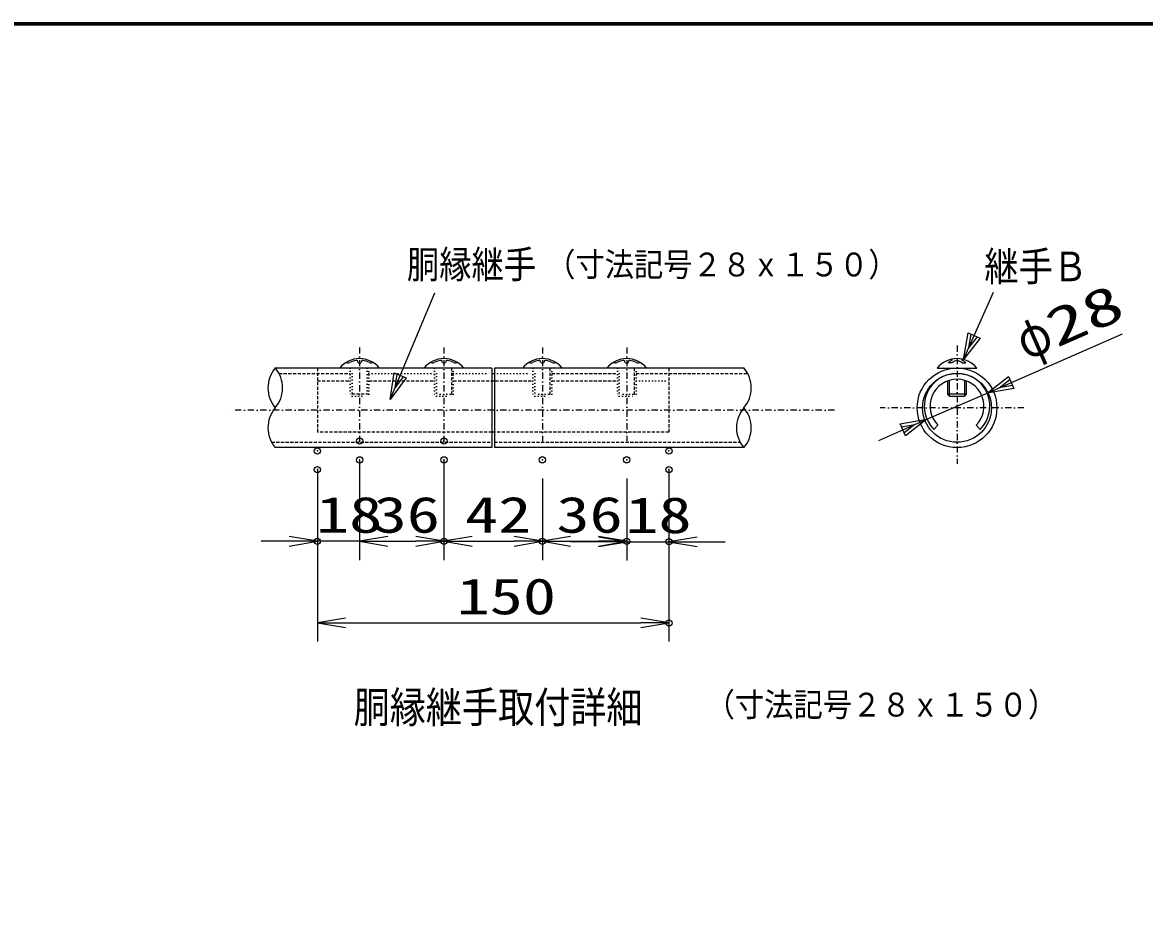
# Model space of a CAD drawing. Units: millimetres, scale not verified. Extents: x -4425 to 4425, y -3150 to 3150.
# Drawn here: x 901 to 2697, y 1500 to 2925 of the extents above; entities that cross this region are included whole.
import ezdxf
from ezdxf.enums import TextEntityAlignment as Align

# ---------------------------------------------------------------- set-up
doc = ezdxf.new("R2010")
doc.units = ezdxf.units.MM
doc.header["$LTSCALE"] = 20
doc.header["$PDMODE"] = 32
doc.header["$PDSIZE"] = 10
for name, pattern in [('USER1', [1.01, 0.5, -0.25, 0.01, -0.25]), ('USER2', [0.26, 0.01, -0.25]), ('USER3', [0.375, 0.25, -0.125])]:
    doc.linetypes.add(name, pattern=pattern)
for name, color, linetype, lineweight in [('0-0_1', 7, 'Continuous', 25), ('0-1_0', 7, 'Continuous', 25), ('0-3_EXTCNT-L', 4, 'Continuous', 25), ('0-5_WAKU', 7, 'Continuous', 25)]:
    doc.layers.add(name, color=color, linetype=linetype, lineweight=lineweight)
doc.layers.add('0-2_DEFPOINTS', color=7, linetype='Continuous')
doc.styles.add('ＭＳ ゴシック', font='')
doc.styles.get('ＭＳ ゴシック').set_extended_font_data('MS Gothic')

# ---------------------------------------------------------------- blocks, each defined once
blk = doc.blocks.new('DARROWS')
at = {"layer": '0-1_0', "color": 2}
blk.add_line((0, 0), (-19.982, 0), dxfattribs=at)
blk.add_lwpolyline([(-20, -3.333), (0, 0), (-20, 3.333)], dxfattribs=at)

msp = doc.modelspace()

# ---------------------------------------------------------------- linework, layer by layer
at = {"layer": '0-0_1', "color": 4}
for p, q in [((1489.71, 2321.39), (1561.33, 2492.15)), ((2407.47, 2385.67), (2455.75, 2493.63)), ((2407.47, 2385.67), (2415.03, 2428.3)), ((2416.04, 2404.84), (2419.82, 2426.16)), ((2445.21, 2331.91), (2662.01, 2426.75)), ((2429.41, 2421.87), (2416.04, 2404.84)), ((2385.12, 2370.85), (2385.12, 2371.99)), ((2409.12, 2371.99), (2409.12, 2370.85)), ((1489.71, 2321.39), (1496.27, 2364.18)), ((1515.64, 2356.06), (1489.71, 2321.39)), ((1496.27, 2364.18), (1515.64, 2356.06)), ((1497.83, 2340.75), (1501.11, 2362.15)), ((1510.8, 2358.09), (1497.83, 2340.75)), ((2445.21, 2331.91), (2479.48, 2358.36)), ((2464.45, 2340.32), (2481.59, 2353.55)), ((2479.48, 2358.36), (2487.9, 2339.12)), ((2385.12, 2326.99), (2385.12, 2352.29)), ((2409.12, 2352.29), (2409.12, 2326.99)), ((2487.9, 2339.12), (2445.21, 2331.91)), ((2485.8, 2343.93), (2464.45, 2340.32)), ((2349.02, 2289.82), (2445.21, 2331.91)), ((2272.06, 2256.16), (2349.02, 2289.82)), ((2314.75, 2263.37), (2306.33, 2282.61)), ((2308.43, 2277.8), (2329.78, 2281.41)), ((2329.78, 2281.41), (2312.64, 2268.18))]:
    msp.add_line(p, q, dxfattribs=at)
at = {"layer": '0-0_1', "color": 4, "linetype": 'USER1'}
for p, q in [((2397.12, 2408.12), (2397.12, 2218.43)), ((1440.98, 2404.99), (1440.98, 2254.99)), ((1575.98, 2404.99), (1575.98, 2254.99)), ((1733.48, 2404.99), (1733.48, 2254.99)), ((1868.48, 2404.99), (1868.48, 2254.99)), ((2201.08, 2304.24), (1236.05, 2304.24)), ((2504.29, 2308.24), (2273.93, 2308.24))]:
    msp.add_line(p, q, dxfattribs=at)
at = {"layer": '0-0_1'}
for p, q in [((1652.86, 2371.99), (1305.98, 2371.99)), ((1422.35, 2380.24), (1419.63, 2380.24)), ((1438.17, 2380.99), (1438.17, 2382)), ((1438.92, 2380.24), (1443.04, 2380.24)), ((1443.79, 2380.99), (1443.79, 2382)), ((1462.33, 2380.24), (1459.61, 2380.24)), ((1557.35, 2380.24), (1554.63, 2380.24)), ((1573.17, 2380.99), (1573.17, 2382)), ((1573.92, 2380.24), (1578.04, 2380.24)), ((1578.79, 2380.99), (1578.79, 2382)), ((1597.33, 2380.24), (1594.61, 2380.24)), ((1652.86, 2371.99), (1652.86, 2244.49)), ((2055.98, 2371.99), (1656.61, 2371.99)), ((1656.61, 2371.99), (1656.61, 2244.49)), ((1714.85, 2380.24), (1712.13, 2380.24)), ((1730.67, 2380.99), (1730.67, 2382)), ((1731.42, 2380.24), (1735.54, 2380.24)), ((1736.29, 2380.99), (1736.29, 2382)), ((1754.83, 2380.24), (1752.11, 2380.24)), ((1849.85, 2380.24), (1847.13, 2380.24)), ((1865.67, 2380.99), (1865.67, 2382)), ((1866.42, 2380.24), (1870.54, 2380.24)), ((1871.29, 2380.99), (1871.29, 2382)), ((1889.83, 2380.24), (1887.11, 2380.24)), ((2365.24, 2371.99), (2428.99, 2371.99)), ((2382.12, 2371.99), (2382.12, 2370.2)), ((2388.72, 2380.24), (2382.87, 2380.24)), ((2405.51, 2380.24), (2411.36, 2380.24)), ((2412.11, 2370.2), (2412.11, 2371.99)), ((1652.86, 2363.37), (1656.61, 2363.37)), ((2382.12, 2351.3), (2382.12, 2329.99)), ((2412.11, 2329.99), (2412.11, 2351.3)), ((2382.12, 2329.99), (2385.12, 2326.99)), ((2412.11, 2329.99), (2382.12, 2329.99)), ((2385.12, 2326.99), (2409.12, 2326.99)), ((2409.12, 2326.99), (2412.11, 2329.99)), ((1656.61, 2269.26), (1652.86, 2269.26)), ((2359.99, 2273.74), (2366.62, 2280.37)), ((2427.61, 2280.37), (2434.24, 2273.74)), ((1652.86, 2244.49), (1305.98, 2244.49)), ((2055.98, 2244.49), (1656.61, 2244.49))]:
    msp.add_line(p, q, dxfattribs=at)
at = {"layer": '0-0_1', "linetype": 'USER3'}
for p, q in [((1373.48, 2371.99), (1373.48, 2269.26)), ((1935.98, 2371.99), (1935.98, 2269.26)), ((1311.89, 2363.37), (1425.98, 2363.37)), ((1748.48, 2363.37), (1853.48, 2363.37)), ((1883.48, 2363.37), (2061.89, 2363.37)), ((1373.48, 2351.37), (1425.98, 2351.37)), ((1455.98, 2351.37), (1560.98, 2351.37)), ((1590.98, 2351.37), (1718.48, 2351.37)), ((1748.48, 2351.37), (1853.48, 2351.37)), ((1455.98, 2329.99), (1425.98, 2329.99)), ((1652.86, 2269.26), (1373.48, 2269.26)), ((1935.98, 2269.26), (1656.61, 2269.26)), ((1300.07, 2253.12), (1652.86, 2253.12)), ((1656.61, 2253.12), (2050.08, 2253.12))]:
    msp.add_line(p, q, dxfattribs=at)
at = {"layer": '0-0_1', "linetype": 'USER2'}
for p, q in [((1425.98, 2371.99), (1425.98, 2329.99)), ((1455.98, 2329.99), (1455.98, 2371.99)), ((1560.98, 2371.99), (1560.98, 2329.99)), ((1590.98, 2329.99), (1590.98, 2371.99)), ((1718.48, 2371.99), (1718.48, 2329.99)), ((1748.48, 2329.99), (1748.48, 2371.99)), ((1853.48, 2371.99), (1853.48, 2329.99)), ((1883.48, 2329.99), (1883.48, 2371.99)), ((1455.98, 2363.37), (1560.98, 2363.37)), ((1590.98, 2363.37), (1652.86, 2363.37)), ((1656.61, 2363.37), (1718.48, 2363.37)), ((1883.48, 2351.37), (1935.98, 2351.37)), ((1425.98, 2329.99), (1428.98, 2326.99)), ((1428.98, 2326.99), (1452.98, 2326.99)), ((1452.98, 2326.99), (1455.98, 2329.99)), ((1560.98, 2329.99), (1563.98, 2326.99)), ((1590.98, 2329.99), (1560.98, 2329.99)), ((1563.98, 2326.99), (1587.98, 2326.99)), ((1587.98, 2326.99), (1590.98, 2329.99)), ((1748.48, 2329.99), (1718.48, 2329.99)), ((1718.48, 2329.99), (1721.48, 2326.99)), ((1721.48, 2326.99), (1745.48, 2326.99)), ((1745.48, 2326.99), (1748.48, 2329.99)), ((1853.48, 2329.99), (1856.48, 2326.99)), ((1883.48, 2329.99), (1853.48, 2329.99)), ((1856.48, 2326.99), (1880.48, 2326.99)), ((1880.48, 2326.99), (1883.48, 2329.99))]:
    msp.add_line(p, q, dxfattribs=at)
at = {"layer": '0-0_1', "color": 4, "linetype": 'USER2'}
for p, q in [((1428.98, 2326.99), (1428.98, 2371.99)), ((1452.98, 2371.99), (1452.98, 2326.99)), ((1563.98, 2326.99), (1563.98, 2371.99)), ((1721.48, 2326.99), (1721.48, 2371.99)), ((1856.48, 2326.99), (1856.48, 2371.99))]:
    msp.add_line(p, q, dxfattribs=at)
at = {"layer": '0-0_1', "color": 4, "linetype": 'USER3'}
for p, q in [((1587.98, 2371.99), (1587.98, 2326.99)), ((1745.48, 2371.99), (1745.48, 2326.99)), ((1880.48, 2371.99), (1880.48, 2326.99))]:
    msp.add_line(p, q, dxfattribs=at)
at = {"layer": '0-0_1', "color": 4}
for points in [[(2415.03, 2428.3), (2434.2, 2419.73), (2407.47, 2385.67)], [(2306.33, 2282.61), (2349.02, 2289.82), (2314.75, 2263.37)]]:
    msp.add_lwpolyline(points, dxfattribs=at)
at = {"layer": '0-0_1'}
for radius in [63.75, 55.12]:
    msp.add_circle((2397.12, 2308.24), radius, dxfattribs=at)
at = {"layer": '0-0_1', "color": 4}
for centre, start, end in [((1343.27, 2340.12), 139.4792, 220.5208), ((1268.69, 2340.12), 319.47919, 40.52081), ((2018.69, 2340.12), 319.47919, 40.52081), ((1343.27, 2276.37), 139.4792, 220.5208), ((2093.27, 2276.37), 139.4792, 220.5208), ((2018.69, 2276.37), 319.47919, 40.52081)]:
    msp.add_arc(centre, 49.06, start, end, dxfattribs=at)
at = {"layer": '0-0_1'}
for centre, radius, start, end in [((1440.98, 2345.62), 41.37, 39.59774, 140.40219), ((1422.35, 2387.74), 7.5, 270, 293.8663), ((1440.98, 2345.62), 38.55, 97.34254, 113.86456), ((1436.29, 2382), 1.88, 0, 97.33578), ((1445.67, 2382), 1.88, 82.66415, 179.99992), ((1440.98, 2345.62), 38.55, 66.13536, 82.65806), ((1459.61, 2387.74), 7.5, 246.13379, 270), ((1575.98, 2345.62), 41.37, 39.59774, 140.40219), ((1557.35, 2387.74), 7.5, 270, 293.8663), ((1575.98, 2345.62), 38.55, 97.34254, 113.86456), ((1571.29, 2382), 1.88, 0, 97.33578), ((1580.67, 2382), 1.88, 82.66415, 179.99992), ((1575.98, 2345.62), 38.55, 66.13536, 82.65806), ((1594.61, 2387.74), 7.5, 246.13379, 270), ((1733.48, 2345.62), 41.37, 39.59774, 140.40219), ((1714.85, 2387.74), 7.5, 270, 293.8663), ((1733.48, 2345.62), 38.55, 97.34254, 113.86456), ((1728.79, 2382), 1.88, 0, 97.33578), ((1738.17, 2382), 1.88, 82.66415, 179.99992), ((1733.48, 2345.62), 38.55, 66.13536, 82.65806), ((1752.11, 2387.74), 7.5, 246.13379, 270), ((1868.48, 2345.62), 41.37, 39.59774, 140.40219), ((1849.85, 2387.74), 7.5, 270, 293.8663), ((1868.48, 2345.62), 38.55, 97.34254, 113.86456), ((1863.79, 2382), 1.88, 0, 97.33578), ((1873.17, 2382), 1.88, 82.66415, 179.99992), ((1868.48, 2345.62), 38.55, 66.13536, 82.65806), ((1887.11, 2387.74), 7.5, 246.13379, 270), ((2397.12, 2345.62), 41.37, 39.59774, 140.40219), ((2407.19, 2350.32), 38.55, 116.31644, 129.10608), ((2409.03, 2347.51), 38.55, 108.00024, 121.90467), ((2385.2, 2347.51), 38.55, 58.09526, 71.99968), ((2387.05, 2350.32), 38.55, 50.89385, 63.68348), ((2397.12, 2310.87), 52.5, 314.99966, 224.99988), ((2397.12, 2310.87), 43.12, 315.00003, 225.00024)]:
    msp.add_arc(centre, radius, start, end, dxfattribs=at)
at = {"layer": '0-2_DEFPOINTS'}
for p in [(1440.98, 2254.99), (1575.98, 2254.99), (1373.48, 2239.26), (1440.98, 2224.99), (1575.98, 2224.99), (1733.48, 2224.99), (1868.48, 2224.99), (1935.98, 2239.26), (1373.48, 2209.26), (1935.98, 2209.26), (1373.48, 2094.49), (1575.98, 2094.49), (1733.48, 2094.49), (1868.48, 2094.49), (1935.98, 2093.9), (1935.98, 1963.9)]:
    msp.add_point(p, dxfattribs=at)
at = {"layer": '0-3_EXTCNT-L', "color": 1}
for p, q in [((1373.48, 2209.26), (1373.48, 1933.9)), ((1440.98, 2224.99), (1440.98, 2064.49)), ((1575.98, 2224.99), (1575.98, 2064.49)), ((1935.98, 2209.26), (1935.98, 1933.9)), ((1440.98, 2194.99), (1440.98, 2064.49)), ((1575.98, 2194.99), (1575.98, 2064.49)), ((1733.48, 2194.99), (1733.48, 2064.49)), ((1733.48, 2194.99), (1733.48, 2064.49)), ((1868.48, 2194.99), (1868.48, 2063.9)), ((1868.48, 2194.99), (1868.48, 2064.49)), ((1373.48, 2179.26), (1373.48, 2064.49)), ((1935.98, 2179.26), (1935.98, 2063.9))]:
    msp.add_line(p, q, dxfattribs=at)
at = {"layer": '0-3_EXTCNT-L', "color": 2}
for p, q in [((1328.48, 2094.49), (1283.48, 2094.49)), ((1440.98, 2094.49), (1373.48, 2094.49)), ((1485.98, 2094.49), (1530.98, 2094.49)), ((1485.98, 2094.49), (1530.98, 2094.49)), ((1620.98, 2094.49), (1688.48, 2094.49)), ((1778.48, 2094.49), (1823.48, 2094.49)), ((1823.48, 2093.9), (1778.48, 2093.9)), ((1868.48, 2093.9), (1935.98, 2093.9)), ((1980.98, 2093.9), (2025.98, 2093.9)), ((1418.48, 1963.9), (1890.98, 1963.9))]:
    msp.add_line(p, q, dxfattribs=at)
at = {"layer": '0-5_WAKU'}
msp.add_line((-4047.88, 2923.24), (4198.12, 2923.24), dxfattribs=at)
msp.add_lwpolyline([(-4049.88, 2925.24), (4200.12, 2925.24), (4200.12, -2924.76), (-4049.88, -2924.76)], close=True, dxfattribs=at)
msp.add_lwpolyline([(-4045.88, -2920.76), (-4045.88, 2921.24), (4196.12, 2921.24)], dxfattribs=at)

# ---------------------------------------------------------------- block references
at = {"layer": '0-3_EXTCNT-L', "xscale": 2.25, "yscale": 2.25}
for p in [(1373.48, 2094.49), (1575.98, 2094.49), (1733.48, 2094.49), (1868.48, 2094.49), (1868.48, 2093.9), (1935.98, 1963.9)]:
    msp.add_blockref('DARROWS', p, dxfattribs=at)
at = {"layer": '0-3_EXTCNT-L', "xscale": 2.25, "yscale": 2.25, "rotation": 180}
for p in [(1440.98, 2094.49), (1440.98, 2094.49), (1575.98, 2094.49), (1733.48, 2094.49), (1935.98, 2093.9), (1373.48, 1963.9)]:
    msp.add_blockref('DARROWS', p, dxfattribs=at)

# ---------------------------------------------------------------- texts
at = {"layer": '0-0_1', "color": 4, "style": 'ＭＳ ゴシック'}
for s, height, width, p in [('胴縁継手', 44.57, 0.85, (1516.71, 2502.14)), ('（寸法記号２８ｘ１５０）', 38.2, 0.9, (1739.46, 2507.12)), ('継手Ｂ', 47.36, 0.85, (2440.91, 2496.7)), ('胴縁継手取付詳細', 49.84, 0.85, (1431.43, 1789.01)), ('（寸法記号２８ｘ１５０）', 38.2, 0.9, (1994.68, 1802.49))]:
    msp.add_text(s, height=height, dxfattribs=dict(at, width=width)).set_placement(p, align=Align.BOTTOM_LEFT)
for s, height, width, p in [('28', 60.61, 1.5, (2563.61, 2387.35)), ('φ', 63.14, 0.8, (2515.71, 2365.87))]:
    msp.add_text(s, height=height, rotation=23.628, dxfattribs=dict(at, width=width)).set_placement(p, align=Align.BOTTOM_LEFT)
at = {"layer": '0-3_EXTCNT-L', "color": 3, "style": 'ＭＳ ゴシック', "width": 1.35}
for s, p in [('18', (1371.23, 2090.89)), ('36', (1463.48, 2090.89)), ('42', (1609.73, 2090.89)), ('36', (1755.98, 2090.89)), ('18', (1866.23, 2090.3)), ('150', (1596.23, 1960.3))]:
    msp.add_text(s, height=57.77, dxfattribs=at).set_placement(p, align=Align.BOTTOM_LEFT)

doc.saveas('drawing.dxf')
